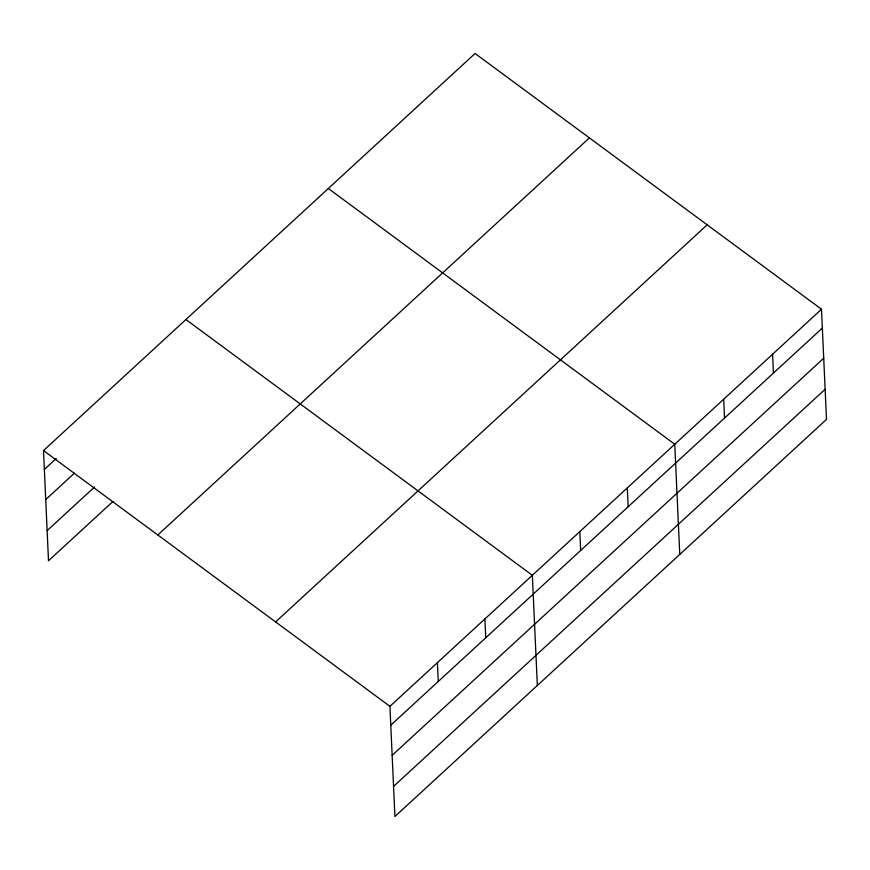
<?xml version="1.0" encoding="UTF-8"?>
<svg xmlns="http://www.w3.org/2000/svg" width="870" height="870" viewBox="0 0 870 870"><rect width="100%" height="100%" fill="white"/><g stroke="black" fill="none" stroke-linecap="round" stroke-linejoin="round"><path stroke-width="1.3" d="M112.785 501.62L48.502 560.769L43.5 450.584L475.074 53.483L821.497 309.231L826.5 419.416L394.926 816.517L389.923 706.331L821.497 309.231M44.359 469.43L56.224 458.512M45.729 499.576L74.407 473.182M47.132 530.635L94.612 486.95M157.818 534.974L589.392 137.873M275.605 621.93L707.179 224.83M390.782 725.178L822.357 328.077M392.152 755.323L823.716 358.222M393.566 786.382L825.13 389.281M328.338 188.496L674.761 444.244L679.764 554.429M185.919 319.54L532.342 575.287L537.345 685.473M43.5 450.584L389.923 706.331M772.582 354.231L773.441 373.089M723.677 399.232L724.525 418.089M627.292 487.918L628.151 506.775M579.822 531.603L580.671 550.46M484.873 618.961L485.732 637.819M437.403 662.646L438.252 681.504"/></g></svg>
